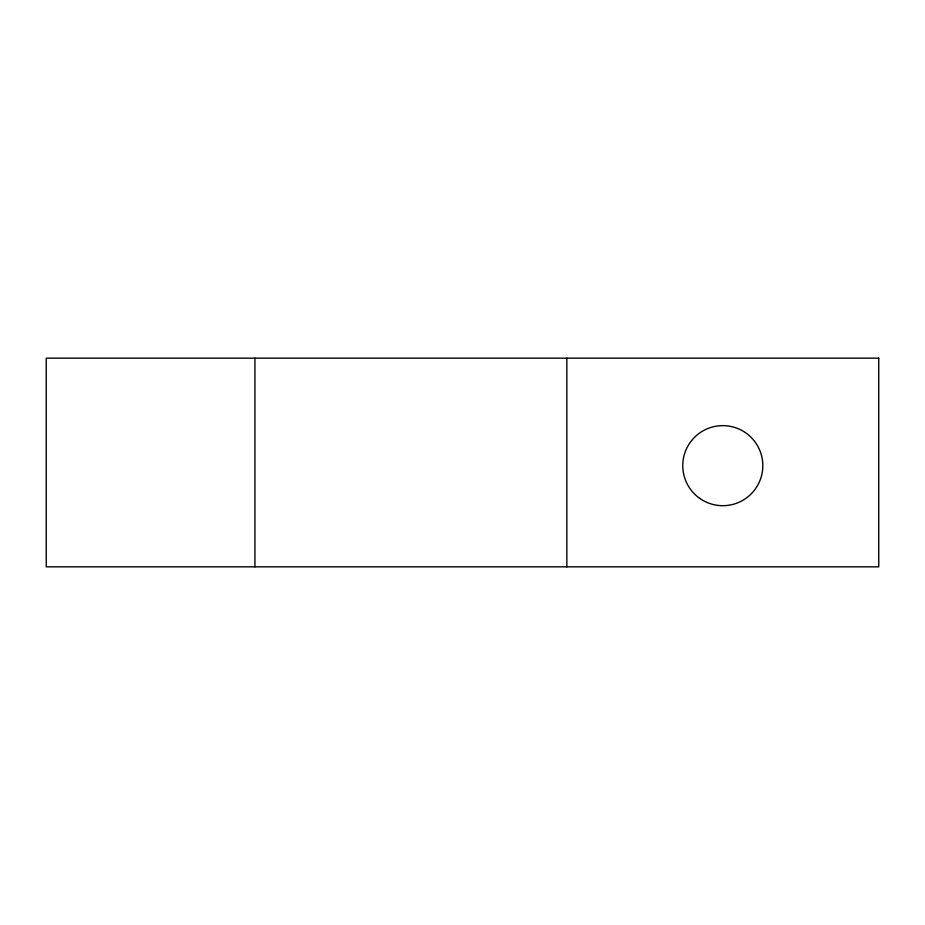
<?xml version="1.0" encoding="UTF-8"?>
<svg xmlns="http://www.w3.org/2000/svg" width="925" height="925" viewBox="0 0 925 925"><rect width="100%" height="100%" fill="white"/><g stroke="black" fill="none" stroke-linecap="round" stroke-linejoin="round"><path stroke-width="1.39" d="M566.84 358.16L566.84 566.84M254.93 358.16L254.93 566.84M878.75 358.16L46.25 358.16L46.25 566.84L878.75 566.84L878.75 358.16M699.751 498.39A40.029 40.029 0 0 0 762.663 469.264A40.029 40.029 0 0 0 705.972 429.339A40.029 40.029 0 0 0 699.751 498.39"/></g></svg>
